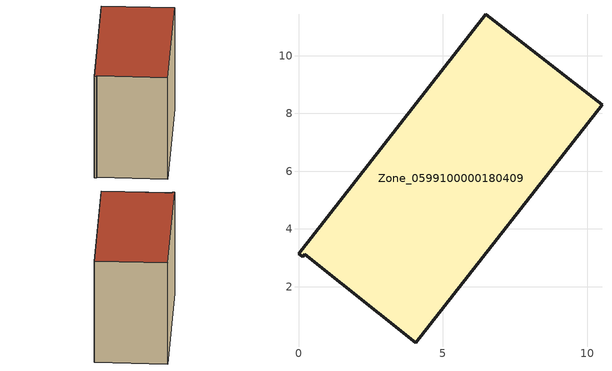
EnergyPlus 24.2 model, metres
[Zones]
Zone_0599100000180409
 floor ground (C_G): 4.06,0.05 0.22,3.13 0.14,3.04 0,3.15 6.49,11.44 10.51,8.3 z3.54
 wall outside (C_F): 10.51,8.3 6.49,11.44 0,3.15 0.14,3.04 0.22,3.13 4.06,0.05 10.51,8.3 z3.54:11.46
 roof outside (C_R): 0.22,3.13 4.06,0.05 10.51,8.3 6.49,11.44 0,3.15 0.14,3.04 z11.46
[BUILDING]
Pand.0599100000180409: North Axis=0; Terrain=City; Loads Convergence Tolerance Value=0.04; Temperature Convergence Tolerance Value=0.4; Solar Distribution=FullExterior; Maximum Number of Warmup Days=25; Minimum Number of Warmup Days=1
[Site:Location]
Rotterdam.The.Hague.AP_ZH_NLD Design_Conditions: Latitude=51.96; Longitude=4.45; Time Zone=1; Elevation=-4.5
[SITE:GROUNDTEMPERATURE:BUILDINGSURFACE]
18, 18, 18, 18, 18, 18, 18, 18, 18, 18, 18, 18
[MATERIAL] Thermal Absorptance=0.9; Solar Absorptance=0.7; Visible Absorptance=0.7
Name | Roughness | Thickness | Conductivity | Density | Specific Heat
G.TI.1975-1991 | MediumSmooth | 0.15 | 0.288461 | 540 | 1210
F.TI.1975-1991 | Rough | 0.3 | 0.230769 | 1920 | 840
R.TI.1975-1991 | MediumRough | 0.2 | 0.153846 | 1500 | 1000
[CONSTRUCTION]
C_G: G.TI.1975-1991
C_F: F.TI.1975-1991
C_R: R.TI.1975-1991
[ZONE]
Zone_0599100000180409: Type=1; Multiplier=1; Ceiling Height=Autocalculate; Volume=Autocalculate; Floor Area=autocalculate; Part of Total Floor Area=Yes
[ZONEINFILTRATION:DESIGNFLOWRATE]
Infil_Zone_0599100000180409: Zone or ZoneList or Space or SpaceList=Zone_0599100000180409; Schedule=AlwaysOn; Design Flow Rate Calculation Method=Flow/Area; Flow Rate per Floor Area=0.003; Constant Term Coefficient=1; Temperature Term Coefficient=0; Velocity Term Coefficient=0; Velocity Squared Term Coefficient=0
[HVACTEMPLATE:ZONE:IDEALLOADSAIRSYSTEM]
Zone_0599100000180409: Maximum Heating Supply Air Temperature=50; Minimum Cooling Supply Air Temperature=13; Maximum Heating Supply Air Humidity Ratio=0.0156; Minimum Cooling Supply Air Humidity Ratio=0.0077; Heating Limit=NoLimit; Cooling Limit=NoLimit; Dehumidification Control Type=ConstantSensibleHeatRatio; Cooling Sensible Heat Ratio=0.7; Dehumidification Setpoint=60; Humidification Control Type=None; Humidification Setpoint=30; Outdoor Air Method=None; Outdoor Air Flow Rate per Person=0.00944; Outdoor Air Flow Rate per Zone Floor Area=0; Outdoor Air Flow Rate per Zone=0; Demand Controlled Ventilation Type=None; Outdoor Air Economizer Type=NoEconomizer; Heat Recovery Type=None; Sensible Heat Recovery Effectiveness=0.7; Latent Heat Recovery Effectiveness=0.65
[ZONECONTROL:THERMOSTAT]
ThermostatControl_Zone_0599100000180409: Zone or ZoneList=Zone_0599100000180409; Control Type Schedule=DualSetpointControlType; Control 1=Thermostat_Zone_0599100000180409; Temperature Difference Between Cutout And Setpoint=0
[THERMOSTATSETPOINT:DUALSETPOINT]
Thermostat_Zone_0599100000180409: Heating Setpoint Temperature Schedule=HeatingSetpoint_Zone_0599100000180409; Cooling Setpoint Temperature Schedule=CoolingSetpoint_Zone_0599100000180409
[SCHEDULE:COMPACT]
HeatingSetpoint_Zone_0599100000180409: Through: 12/31, For: AllDays, Until: 24:00, 21
CoolingSetpoint_Zone_0599100000180409: Through: 12/31, For: AllDays, Until: 24:00, 24
DualSetpointControlType: Through: 12/31, For: AllDays, Until: 24:00, 4
AlwaysOn: Through: 12/31, For: AllDays, Until: 24:00, 1
